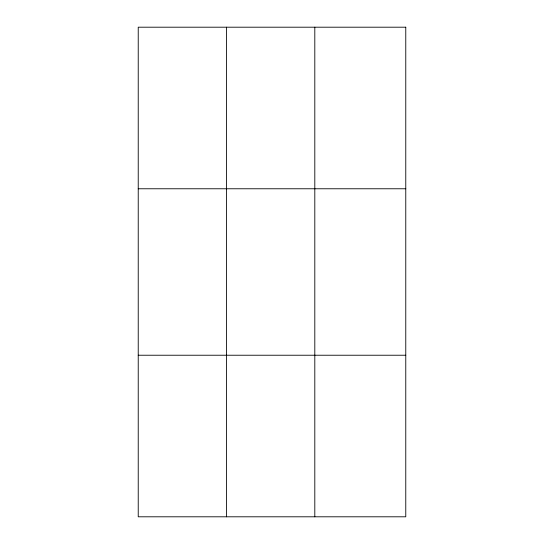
<?xml version="1.0" encoding="UTF-8"?>
<svg xmlns="http://www.w3.org/2000/svg" width="544" height="544" viewBox="0 0 544 544"><rect width="100%" height="100%" fill="white"/><g stroke="black" fill="none" stroke-linecap="round" stroke-linejoin="round"><path stroke-width="0.82" d="M226.522 516.8L226.522 27.2M314.806 516.8L314.806 27.2M138.23 188.768L405.77 188.768M138.23 355.232L405.77 355.232M405.77 27.2L405.77 516.8L138.23 516.8L138.23 27.2L405.77 27.2"/></g></svg>
